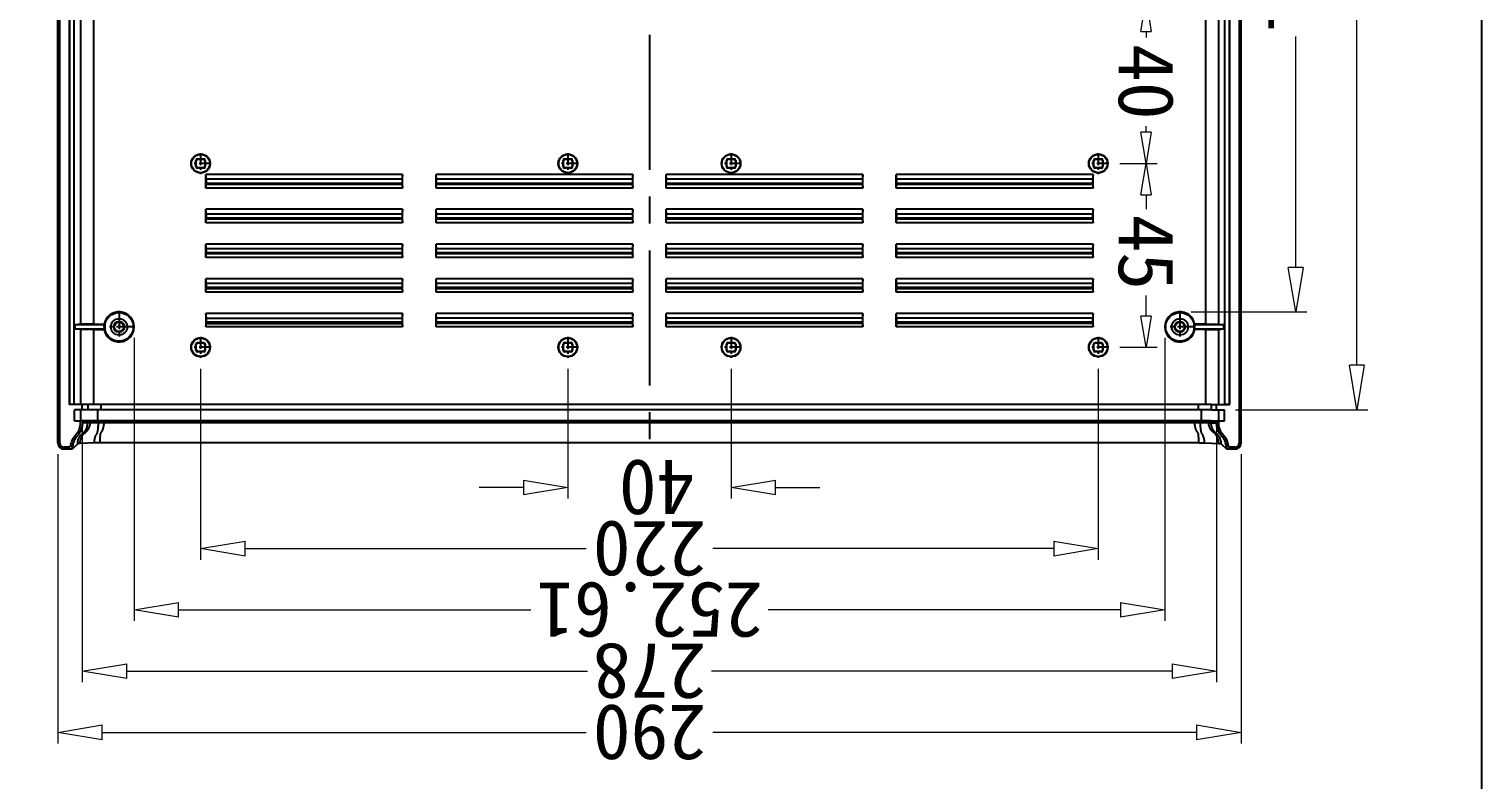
# Model space of a CAD drawing. Header units: millimetres. Extents: x 10368 to 13229, y -13270 to -11269.
# Drawn here: x 11426.6 to 11782.7, y -12657.4 to -12473.5 of the extents above; entities that cross this region are included whole.
import ezdxf

# ---------------------------------------------------------------- set-up
doc = ezdxf.new("R2010")
doc.units = ezdxf.units.MM
doc.linetypes.add('CENTER', pattern=[50.8, 31.75, -6.35, 6.35, -6.35])
doc.layers.add('dim', color=3, linetype='Continuous', lineweight=9)
doc.styles.add('FFS', font='simfang.ttf')
doc.dimstyles.new('YanXiu', dxfattribs={"dimtxt": 2.5, "dimasz": 2.2, "dimexe": 0.66, "dimexo": 0.66, "dimgap": 0.66, "dimtad": 0, "dimzin": 1, "dimdsep": 46, "dimtxsty": 'FFS', "dimcen": 0, "dimclrd": 256, "dimclre": 131, "dimclrt": 42, "dimazin": 0, "dimtfac": 1, "dimtofl": 0, "dimtmove": 0, "dimatfit": 3, "dimfxl": 0, "dimlwd": 5, "dimlwe": 5, "dimarcsym": 0})

# ---------------------------------------------------------------- blocks, each defined once
blk = doc.blocks.new('_ClosedBlank')
at = {"color": 0, "linetype": 'ByBlock', "lineweight": -2}
for p, q in [((-1, 0.167), (0, 0)), ((-1, 0.167), (-1, -0.167)), ((0, 0), (-1, -0.167))]:
    blk.add_line(p, q, dxfattribs=at)
blk = doc.blocks.new('*D41')
at = {"layer": 'Defpoints', "color": 0}
for p in [(-624.98, 222.15), (-615.86, 222.15), (-615.86, 182.15)]:
    blk.add_point(p, dxfattribs=at)
at = {"layer": 'dim', "color": 131, "lineweight": 5}
for p, q in [((-618.58, 222.15), (-627.7, 222.15)), ((-618.58, 182.15), (-627.7, 182.15))]:
    blk.add_line(p, q, dxfattribs=at)
at = {"layer": 'dim', "lineweight": 5}
for p, q in [((-624.98, 214.5), (-624.98, 213.03)), ((-624.98, 189.8), (-624.98, 191.27))]:
    blk.add_line(p, q, dxfattribs=at)
at = {"layer": 'dim', "lineweight": 5, "xscale": 7.649999999999999, "yscale": 7.649999999999999, "zscale": 7.649999999999999}
for p, rotation in [((-624.98, 222.15), 90), ((-624.98, 182.15), 270)]:
    blk.add_blockref('_ClosedBlank', p, dxfattribs=dict(at, rotation=rotation))
at = {"layer": 'dim', "color": 42, "insert": (-624.98, 202.15), "char_height": 13.6, "attachment_point": 5, "rotation": 90, "style": 'FFS'}
blk.add_mtext('40', dxfattribs=at)
blk = doc.blocks.new('*D42')
at = {"layer": 'Defpoints', "color": 0}
for p in [(-624.98, 267.15), (-615.86, 267.15), (-615.86, 222.15)]:
    blk.add_point(p, dxfattribs=at)
at = {"layer": 'dim', "color": 131, "lineweight": 5}
for p, q in [((-618.58, 267.15), (-627.7, 267.15)), ((-618.58, 222.15), (-627.7, 222.15))]:
    blk.add_line(p, q, dxfattribs=at)
at = {"layer": 'dim', "lineweight": 5}
for p, q in [((-624.98, 259.5), (-624.98, 254.46)), ((-624.98, 229.8), (-624.98, 233.36))]:
    blk.add_line(p, q, dxfattribs=at)
at = {"layer": 'dim', "lineweight": 5, "xscale": 7.649999999999999, "yscale": 7.649999999999999, "zscale": 7.649999999999999}
for p, rotation in [((-624.98, 267.15), 90), ((-624.98, 222.15), 270)]:
    blk.add_blockref('_ClosedBlank', p, dxfattribs=dict(at, rotation=rotation))
at = {"layer": 'dim', "color": 42, "insert": (-624.98, 243.91), "char_height": 13.6, "attachment_point": 5, "rotation": 90, "style": 'FFS'}
blk.add_mtext('45', dxfattribs=at)
blk = doc.blocks.new('*D43')
at = {"layer": 'Defpoints', "color": 0}
for p in [(-483.29, 301.48), (-523.29, 269.72), (-483.29, 269.72)]:
    blk.add_point(p, dxfattribs=at)
at = {"layer": 'dim', "color": 131, "lineweight": 5}
for p, q in [((-523.29, 272.44), (-523.29, 304.2)), ((-483.29, 272.44), (-483.29, 304.2))]:
    blk.add_line(p, q, dxfattribs=at)
at = {"layer": 'dim', "lineweight": 5}
for p, q in [((-534.17, 301.48), (-545.05, 301.48)), ((-472.41, 301.48), (-461.53, 301.48))]:
    blk.add_line(p, q, dxfattribs=at)
at = {"layer": 'dim', "lineweight": 5, "xscale": 10.88, "yscale": 10.88, "zscale": 10.88}
blk.add_blockref('_ClosedBlank', (-523.29, 301.48), dxfattribs=at)
at = {"layer": 'dim', "lineweight": 5, "xscale": 10.88, "yscale": 10.88, "zscale": 10.88, "rotation": 180}
blk.add_blockref('_ClosedBlank', (-483.29, 301.48), dxfattribs=at)
at = {"layer": 'dim', "color": 42, "insert": (-505.05, 301.48), "char_height": 13.6, "attachment_point": 5, "style": 'FFS'}
blk.add_mtext('40', dxfattribs=at)
blk = doc.blocks.new('*D11')
at = {"layer": 'Defpoints', "color": 0}
for p in [(-393.29, 316.47), (-613.29, 269.72), (-393.29, 269.72)]:
    blk.add_point(p, dxfattribs=at)
at = {"layer": 'dim', "color": 131, "lineweight": 5}
for p, q in [((-613.29, 272.44), (-613.29, 319.19)), ((-393.29, 272.44), (-393.29, 319.19))]:
    blk.add_line(p, q, dxfattribs=at)
at = {"layer": 'dim', "lineweight": 5}
for p, q in [((-602.41, 316.47), (-518.84, 316.47)), ((-404.17, 316.47), (-487.74, 316.47))]:
    blk.add_line(p, q, dxfattribs=at)
at = {"layer": 'dim', "lineweight": 5, "xscale": 10.88, "yscale": 10.88, "zscale": 10.88, "rotation": 180}
blk.add_blockref('_ClosedBlank', (-613.29, 316.47), dxfattribs=at)
at = {"layer": 'dim', "lineweight": 5, "xscale": 10.88, "yscale": 10.88, "zscale": 10.88}
blk.add_blockref('_ClosedBlank', (-393.29, 316.47), dxfattribs=at)
at = {"layer": 'dim', "color": 42, "insert": (-503.29, 316.47), "char_height": 13.6, "attachment_point": 5, "style": 'FFS'}
blk.add_mtext('220', dxfattribs=at)
blk = doc.blocks.new('*D12')
at = {"layer": 'Defpoints', "color": 0}
for p in [(-376.98, 331.47), (-629.59, 262.15), (-376.98, 262.15)]:
    blk.add_point(p, dxfattribs=at)
at = {"layer": 'dim', "color": 131, "lineweight": 5}
for p, q in [((-629.59, 264.87), (-629.59, 334.19)), ((-376.98, 264.87), (-376.98, 334.19))]:
    blk.add_line(p, q, dxfattribs=at)
at = {"layer": 'dim', "lineweight": 5}
for p, q in [((-618.71, 331.47), (-532.4, 331.47)), ((-387.86, 331.47), (-474.18, 331.47))]:
    blk.add_line(p, q, dxfattribs=at)
at = {"layer": 'dim', "lineweight": 5, "xscale": 10.88, "yscale": 10.88, "zscale": 10.88, "rotation": 180}
blk.add_blockref('_ClosedBlank', (-629.59, 331.47), dxfattribs=at)
at = {"layer": 'dim', "lineweight": 5, "xscale": 10.88, "yscale": 10.88, "zscale": 10.88}
blk.add_blockref('_ClosedBlank', (-376.98, 331.47), dxfattribs=at)
at = {"layer": 'dim', "color": 42, "insert": (-503.29, 331.47), "char_height": 13.6, "attachment_point": 5, "style": 'FFS'}
blk.add_mtext('252.61', dxfattribs=at)
blk = doc.blocks.new('*D44')
at = {"layer": 'Defpoints', "color": 0}
for p in [(-364.29, 346.47), (-642.29, 282.45), (-364.29, 282.45)]:
    blk.add_point(p, dxfattribs=at)
at = {"layer": 'dim', "color": 131, "lineweight": 5}
for p, q in [((-642.29, 285.17), (-642.29, 349.19)), ((-364.29, 285.17), (-364.29, 349.19))]:
    blk.add_line(p, q, dxfattribs=at)
at = {"layer": 'dim', "lineweight": 5}
for p, q in [((-631.41, 346.47), (-518.5, 346.47)), ((-375.17, 346.47), (-488.07, 346.47))]:
    blk.add_line(p, q, dxfattribs=at)
at = {"layer": 'dim', "lineweight": 5, "xscale": 10.88, "yscale": 10.88, "zscale": 10.88, "rotation": 180}
blk.add_blockref('_ClosedBlank', (-642.29, 346.47), dxfattribs=at)
at = {"layer": 'dim', "lineweight": 5, "xscale": 10.88, "yscale": 10.88, "zscale": 10.88}
blk.add_blockref('_ClosedBlank', (-364.29, 346.47), dxfattribs=at)
at = {"layer": 'dim', "color": 42, "insert": (-503.29, 346.47), "char_height": 13.6, "attachment_point": 5, "style": 'FFS'}
blk.add_mtext('278', dxfattribs=at)
blk = doc.blocks.new('*D45')
at = {"layer": 'Defpoints', "color": 0}
for p in [(-358.31, 361.47), (-648.27, 290.63), (-358.31, 290.63)]:
    blk.add_point(p, dxfattribs=at)
at = {"layer": 'dim', "color": 131, "lineweight": 5}
for p, q in [((-648.27, 293.35), (-648.27, 364.19)), ((-358.31, 293.35), (-358.31, 364.19))]:
    blk.add_line(p, q, dxfattribs=at)
at = {"layer": 'dim', "lineweight": 5}
for p, q in [((-637.39, 361.47), (-518.84, 361.47)), ((-369.19, 361.47), (-487.74, 361.47))]:
    blk.add_line(p, q, dxfattribs=at)
at = {"layer": 'dim', "lineweight": 5, "xscale": 10.88, "yscale": 10.88, "zscale": 10.88, "rotation": 180}
blk.add_blockref('_ClosedBlank', (-648.27, 361.47), dxfattribs=at)
at = {"layer": 'dim', "lineweight": 5, "xscale": 10.88, "yscale": 10.88, "zscale": 10.88}
blk.add_blockref('_ClosedBlank', (-358.31, 361.47), dxfattribs=at)
at = {"layer": 'dim', "color": 42, "insert": (-503.29, 361.47), "char_height": 13.6, "attachment_point": 5, "style": 'FFS'}
blk.add_mtext('290', dxfattribs=at)
blk = doc.blocks.new('*D13')
at = {"layer": 'Defpoints', "color": 0}
for p in [(-661.67, 258.46), (-633.29, 258.46), (-633.29, 65.84)]:
    blk.add_point(p, dxfattribs=at)
at = {"layer": 'dim', "color": 131, "lineweight": 5}
for p, q in [((-636.01, 258.46), (-664.38, 258.46)), ((-636.01, 65.84), (-664.38, 65.84))]:
    blk.add_line(p, q, dxfattribs=at)
at = {"layer": 'dim', "lineweight": 5}
for p, q in [((-661.67, 247.58), (-661.67, 191.04)), ((-661.67, 76.72), (-661.67, 133.26))]:
    blk.add_line(p, q, dxfattribs=at)
at = {"layer": 'dim', "lineweight": 5, "xscale": 10.88, "yscale": 10.88, "zscale": 10.88}
for p, rotation in [((-661.67, 258.46), 90), ((-661.67, 65.84), 270)]:
    blk.add_blockref('_ClosedBlank', p, dxfattribs=dict(at, rotation=rotation))
at = {"layer": 'dim', "color": 42, "insert": (-661.67, 162.15), "char_height": 13.6, "attachment_point": 5, "rotation": 90, "style": 'FFS'}
blk.add_mtext('192.61', dxfattribs=at)
blk = doc.blocks.new('*D46')
at = {"layer": 'Defpoints', "color": 0}
for p in [(-676.63, 282.45), (-644.19, 282.45), (-644.19, 41.85)]:
    blk.add_point(p, dxfattribs=at)
at = {"layer": 'dim', "color": 131, "lineweight": 5}
for p, q in [((-646.9, 282.45), (-679.35, 282.45)), ((-646.9, 41.85), (-679.35, 41.85))]:
    blk.add_line(p, q, dxfattribs=at)
at = {"layer": 'dim', "lineweight": 5}
for p, q in [((-676.63, 271.57), (-676.63, 186.81)), ((-676.63, 52.73), (-676.63, 137.49))]:
    blk.add_line(p, q, dxfattribs=at)
at = {"layer": 'dim', "lineweight": 5, "xscale": 10.88, "yscale": 10.88, "zscale": 10.88}
for p, rotation in [((-676.63, 282.45), 90), ((-676.63, 41.85), 270)]:
    blk.add_blockref('_ClosedBlank', p, dxfattribs=dict(at, rotation=rotation))
at = {"layer": 'dim', "color": 42, "insert": (-676.63, 162.15), "char_height": 13.6, "attachment_point": 5, "rotation": 90, "style": 'FFS'}
blk.add_mtext('240.6', dxfattribs=at)
blk = doc.blocks.new('u58')
at = {"color": 7, "linetype": 'Continuous'}
for p, q in [((-646.79, 306.349), (-645.244, 306.349)), ((-646.79, 306.323), (-645.268, 306.323)), ((-646.769, 306.801), (-644.77, 306.801)), ((-643.427, 305.458), (-644.77, 306.801)), ((-363.152, 305.458), (-361.808, 306.801)), ((-361.808, 306.801), (-359.809, 306.801)), ((-361.31, 306.323), (-359.788, 306.323)), ((-648.267, 305.303), (-648.267, 48.343)), ((-647.815, 48.322), (-647.815, 305.324)), ((-647.789, 48.322), (-647.789, 305.324)), ((-639.339, 305.254), (-642.81, 305.399)), ((-637.954, 305.229), (-368.624, 305.229)), ((-367.239, 305.254), (-363.768, 305.399)), ((-358.789, 305.324), (-358.789, 48.322)), ((-358.311, 305.303), (-358.311, 48.343)), ((-642.789, 299.823), (-644.186, 299.823)), ((-644.186, 299.823), (-644.186, 297.123)), ((-642.789, 300.323), (-642.789, 299.823)), ((-642.769, 297.123), (-642.769, 299.823)), ((-642.763, 300.323), (-642.763, 299.823)), ((-640.973, 299.823), (-642.763, 299.823)), ((-640.973, 300.323), (-642.267, 300.323)), ((-642.267, 299.823), (-642.267, 300.323)), ((-640.973, 300.323), (-365.605, 300.323)), ((-640.973, 300.323), (-640.973, 299.823)), ((-640.973, 299.823), (-365.605, 299.823)), ((-640.358, 300.323), (-640.358, 299.823)), ((-638.536, 297.123), (-638.536, 299.823)), ((-638.335, 300.323), (-638.335, 299.823)), ((-636.952, 300.323), (-636.952, 299.823)), ((-369.626, 300.323), (-369.626, 299.823)), ((-368.243, 300.323), (-368.243, 299.823)), ((-368.042, 297.123), (-368.042, 299.823)), ((-366.221, 300.323), (-366.221, 299.823)), ((-365.605, 300.323), (-365.605, 299.823)), ((-365.605, 300.323), (-364.311, 300.323)), ((-365.605, 299.823), (-363.815, 299.823)), ((-364.311, 299.823), (-364.311, 300.323)), ((-363.809, 297.123), (-363.809, 299.823)), ((-363.789, 299.823), (-363.789, 300.323)), ((-362.392, 299.823), (-363.789, 299.823)), ((-362.392, 299.823), (-362.392, 297.123)), ((-640.938, 295.823), (-645.486, 295.823)), ((-645.486, 295.823), (-645.446, 295.784)), ((-645.486, 295.823), (-645.486, 57.823)), ((-644.251, 295.784), (-645.446, 295.784)), ((-645.446, 295.784), (-645.446, 57.862)), ((-644.186, 295.823), (-644.251, 295.784)), ((-644.251, 57.862), (-644.251, 295.784)), ((-640.938, 297.123), (-644.186, 297.123)), ((-642.769, 277.476), (-642.769, 295.823)), ((-642.289, 297.123), (-642.289, 295.823)), ((-640.938, 297.123), (-365.64, 297.123)), ((-640.938, 295.823), (-640.938, 297.123)), ((-640.938, 295.823), (-365.64, 295.823)), ((-639.581, 277.492), (-639.581, 295.823)), ((-637.755, 295.823), (-637.755, 297.123)), ((-368.824, 295.823), (-368.824, 297.123)), ((-366.997, 277.492), (-366.997, 295.823)), ((-365.64, 295.823), (-365.64, 297.123)), ((-365.64, 297.123), (-362.392, 297.123)), ((-365.64, 295.823), (-361.092, 295.823)), ((-364.289, 297.123), (-364.289, 295.823)), ((-363.809, 277.476), (-363.809, 295.823)), ((-362.392, 295.823), (-362.327, 295.784)), ((-362.327, 295.784), (-362.327, 57.862)), ((-361.132, 295.784), (-362.327, 295.784)), ((-361.092, 295.823), (-361.132, 295.784)), ((-361.132, 57.862), (-361.132, 295.784)), ((-361.092, 57.823), (-361.092, 295.823)), ((-614.352, 282.486), (-614.439, 282.573)), ((-614.439, 281.073), (-614.439, 282.573)), ((-614.352, 281.16), (-614.352, 282.486)), ((-614.039, 282.973), (-612.539, 282.973)), ((-613.952, 282.886), (-614.039, 282.973)), ((-613.952, 282.886), (-612.626, 282.886)), ((-612.626, 282.886), (-612.539, 282.973)), ((-612.226, 282.486), (-612.139, 282.573)), ((-612.226, 282.486), (-612.226, 281.16)), ((-612.139, 282.573), (-612.139, 281.073)), ((-524.352, 282.486), (-524.439, 282.573)), ((-524.439, 281.073), (-524.439, 282.573)), ((-524.352, 281.16), (-524.352, 282.486)), ((-524.039, 282.973), (-522.539, 282.973)), ((-523.952, 282.886), (-524.039, 282.973)), ((-523.952, 282.886), (-522.626, 282.886)), ((-522.626, 282.886), (-522.539, 282.973)), ((-522.226, 282.486), (-522.139, 282.573)), ((-522.226, 282.486), (-522.226, 281.16)), ((-522.139, 282.573), (-522.139, 281.073)), ((-484.352, 282.486), (-484.439, 282.573)), ((-484.439, 281.073), (-484.439, 282.573)), ((-484.352, 281.16), (-484.352, 282.486)), ((-484.039, 282.973), (-482.539, 282.973)), ((-483.952, 282.886), (-484.039, 282.973)), ((-483.952, 282.886), (-482.626, 282.886)), ((-482.626, 282.886), (-482.539, 282.973)), ((-482.226, 282.486), (-482.139, 282.573)), ((-482.226, 282.486), (-482.226, 281.16)), ((-482.139, 282.573), (-482.139, 281.073)), ((-394.352, 282.486), (-394.439, 282.573)), ((-394.439, 281.073), (-394.439, 282.573)), ((-394.352, 281.16), (-394.352, 282.486)), ((-393.952, 282.886), (-394.039, 282.973)), ((-394.039, 282.973), (-392.539, 282.973)), ((-393.952, 282.886), (-392.626, 282.886)), ((-392.626, 282.886), (-392.539, 282.973)), ((-392.226, 282.486), (-392.139, 282.573)), ((-392.226, 282.486), (-392.226, 281.16)), ((-392.139, 282.573), (-392.139, 281.073)), ((-614.352, 281.16), (-614.439, 281.073)), ((-613.952, 280.76), (-614.039, 280.673)), ((-612.539, 280.673), (-614.039, 280.673)), ((-612.626, 280.76), (-613.952, 280.76)), ((-612.626, 280.76), (-612.539, 280.673)), ((-612.226, 281.16), (-612.139, 281.073)), ((-524.352, 281.16), (-524.439, 281.073)), ((-523.952, 280.76), (-524.039, 280.673)), ((-522.539, 280.673), (-524.039, 280.673)), ((-522.626, 280.76), (-523.952, 280.76)), ((-522.626, 280.76), (-522.539, 280.673)), ((-522.226, 281.16), (-522.139, 281.073)), ((-484.352, 281.16), (-484.439, 281.073)), ((-483.952, 280.76), (-484.039, 280.673)), ((-482.539, 280.673), (-484.039, 280.673)), ((-482.626, 280.76), (-483.952, 280.76)), ((-482.626, 280.76), (-482.539, 280.673)), ((-482.226, 281.16), (-482.139, 281.073)), ((-394.352, 281.16), (-394.439, 281.073)), ((-393.952, 280.76), (-394.039, 280.673)), ((-392.539, 280.673), (-394.039, 280.673)), ((-392.626, 280.76), (-393.952, 280.76)), ((-392.626, 280.76), (-392.539, 280.673)), ((-392.226, 281.16), (-392.139, 281.073)), ((-642.769, 277.476), (-644.042, 277.323)), ((-636.78, 277.323), (-644.042, 277.323)), ((-644.042, 277.323), (-644.042, 276.323)), ((-644.042, 276.323), (-636.78, 276.323)), ((-642.769, 276.17), (-644.042, 276.323)), ((-639.581, 277.492), (-642.769, 277.476)), ((-639.581, 276.154), (-642.769, 276.17)), ((-642.769, 77.476), (-642.769, 276.17)), ((-639.581, 277.492), (-636.923, 277.492)), ((-639.581, 276.154), (-636.923, 276.154)), ((-639.581, 77.492), (-639.581, 276.154)), ((-611.994, 276.844), (-563.784, 276.844)), ((-611.889, 275.689), (-611.994, 276.844)), ((-611.994, 276.844), (-611.994, 273.534)), ((-611.994, 273.534), (-611.889, 274.689)), ((-611.915, 275.978), (-563.863, 275.978)), ((-611.889, 275.689), (-563.889, 275.689)), ((-611.889, 274.689), (-611.889, 275.689)), ((-611.889, 274.689), (-563.889, 274.689)), ((-563.784, 276.844), (-563.889, 275.689)), ((-563.889, 275.689), (-563.889, 274.689)), ((-563.889, 274.689), (-563.784, 273.534)), ((-563.784, 276.844), (-563.784, 273.534)), ((-555.594, 276.844), (-507.384, 276.844)), ((-555.489, 275.689), (-555.594, 276.844)), ((-555.594, 276.844), (-555.594, 273.534)), ((-555.594, 273.534), (-555.489, 274.689)), ((-555.515, 275.978), (-507.463, 275.978)), ((-555.489, 275.689), (-507.489, 275.689)), ((-555.489, 274.689), (-555.489, 275.689)), ((-555.489, 274.689), (-507.489, 274.689)), ((-507.384, 276.844), (-507.489, 275.689)), ((-507.489, 275.689), (-507.489, 274.689)), ((-507.489, 274.689), (-507.384, 273.534)), ((-507.384, 276.844), (-507.384, 273.534)), ((-499.194, 276.844), (-450.984, 276.844)), ((-499.194, 276.844), (-499.194, 273.534)), ((-499.089, 275.689), (-499.194, 276.844)), ((-499.194, 273.534), (-499.089, 274.689)), ((-499.115, 275.978), (-451.063, 275.978)), ((-499.089, 275.689), (-451.089, 275.689)), ((-499.089, 274.689), (-499.089, 275.689)), ((-499.089, 274.689), (-451.089, 274.689)), ((-450.984, 276.844), (-451.089, 275.689)), ((-451.089, 275.689), (-451.089, 274.689)), ((-451.089, 274.689), (-450.984, 273.534)), ((-450.984, 276.844), (-450.984, 273.534)), ((-442.794, 276.844), (-394.584, 276.844)), ((-442.689, 275.689), (-442.794, 276.844)), ((-442.794, 276.844), (-442.794, 273.534)), ((-442.794, 273.534), (-442.689, 274.689)), ((-394.663, 275.978), (-442.715, 275.978)), ((-442.689, 275.689), (-394.689, 275.689)), ((-442.689, 274.689), (-442.689, 275.689)), ((-394.689, 274.689), (-442.689, 274.689)), ((-394.584, 276.844), (-394.689, 275.689)), ((-394.689, 275.689), (-394.689, 274.689)), ((-394.689, 274.689), (-394.584, 273.534)), ((-394.584, 273.534), (-394.584, 276.844)), ((-362.536, 277.323), (-369.798, 277.323)), ((-369.798, 276.323), (-362.536, 276.323)), ((-366.997, 277.492), (-369.655, 277.492)), ((-366.997, 276.154), (-369.655, 276.154)), ((-366.997, 277.492), (-363.809, 277.476)), ((-366.997, 276.154), (-363.809, 276.17)), ((-366.997, 77.492), (-366.997, 276.154)), ((-363.809, 277.476), (-362.536, 277.323)), ((-363.809, 276.17), (-362.536, 276.323)), ((-363.809, 77.476), (-363.809, 276.17)), ((-362.536, 277.323), (-362.536, 276.323)), ((-611.994, 273.534), (-563.784, 273.534)), ((-555.594, 273.534), (-507.384, 273.534)), ((-499.194, 273.534), (-450.984, 273.534)), ((-442.794, 273.534), (-394.584, 273.534)), ((-611.994, 268.344), (-563.784, 268.344)), ((-611.889, 267.189), (-611.994, 268.344)), ((-611.994, 268.344), (-611.994, 265.034)), ((-611.915, 267.478), (-563.863, 267.478)), ((-611.889, 267.189), (-563.889, 267.189)), ((-611.889, 266.189), (-611.889, 267.189)), ((-563.784, 268.344), (-563.889, 267.189)), ((-563.889, 267.189), (-563.889, 266.189)), ((-563.784, 268.344), (-563.784, 265.034)), ((-555.594, 268.344), (-507.384, 268.344)), ((-555.489, 267.189), (-555.594, 268.344)), ((-555.594, 268.344), (-555.594, 265.034)), ((-555.515, 267.478), (-507.463, 267.478)), ((-555.489, 267.189), (-507.489, 267.189)), ((-555.489, 266.189), (-555.489, 267.189)), ((-507.384, 268.344), (-507.489, 267.189)), ((-507.489, 267.189), (-507.489, 266.189)), ((-507.384, 268.344), (-507.384, 265.034)), ((-499.194, 268.344), (-450.984, 268.344)), ((-499.194, 268.344), (-499.194, 265.034)), ((-499.089, 267.189), (-499.194, 268.344)), ((-499.115, 267.478), (-451.063, 267.478)), ((-499.089, 267.189), (-451.089, 267.189)), ((-499.089, 266.189), (-499.089, 267.189)), ((-450.984, 268.344), (-451.089, 267.189)), ((-451.089, 267.189), (-451.089, 266.189)), ((-450.984, 268.344), (-450.984, 265.034)), ((-442.794, 268.344), (-394.584, 268.344)), ((-442.689, 267.189), (-442.794, 268.344)), ((-442.794, 268.344), (-442.794, 265.034)), ((-442.715, 267.478), (-394.663, 267.478)), ((-442.689, 267.189), (-394.689, 267.189)), ((-442.689, 266.189), (-442.689, 267.189)), ((-394.584, 268.344), (-394.689, 267.189)), ((-394.689, 267.189), (-394.689, 266.189)), ((-394.584, 268.344), (-394.584, 265.034)), ((-611.994, 265.034), (-611.889, 266.189)), ((-611.994, 265.034), (-563.784, 265.034)), ((-611.889, 266.189), (-563.889, 266.189)), ((-563.889, 266.189), (-563.784, 265.034)), ((-555.594, 265.034), (-555.489, 266.189)), ((-555.594, 265.034), (-507.384, 265.034)), ((-555.489, 266.189), (-507.489, 266.189)), ((-507.489, 266.189), (-507.384, 265.034)), ((-499.194, 265.034), (-499.089, 266.189)), ((-499.194, 265.034), (-450.984, 265.034)), ((-499.089, 266.189), (-451.089, 266.189)), ((-451.089, 266.189), (-450.984, 265.034)), ((-442.794, 265.034), (-442.689, 266.189)), ((-442.794, 265.034), (-394.584, 265.034)), ((-442.689, 266.189), (-394.689, 266.189)), ((-394.689, 266.189), (-394.584, 265.034)), ((-611.994, 259.844), (-563.784, 259.844)), ((-611.889, 258.689), (-611.994, 259.844)), ((-611.994, 259.844), (-611.994, 256.534)), ((-611.994, 256.534), (-611.889, 257.689)), ((-611.994, 256.534), (-563.784, 256.534)), ((-611.915, 258.978), (-563.863, 258.978)), ((-611.889, 258.689), (-563.889, 258.689)), ((-611.889, 257.689), (-611.889, 258.689)), ((-611.889, 257.689), (-563.889, 257.689)), ((-563.784, 259.844), (-563.889, 258.689)), ((-563.889, 258.689), (-563.889, 257.689)), ((-563.889, 257.689), (-563.784, 256.534)), ((-563.784, 259.844), (-563.784, 256.534)), ((-555.594, 259.844), (-507.384, 259.844)), ((-555.489, 258.689), (-555.594, 259.844)), ((-555.594, 259.844), (-555.594, 256.534)), ((-555.594, 256.534), (-555.489, 257.689)), ((-555.594, 256.534), (-507.384, 256.534)), ((-555.515, 258.978), (-507.463, 258.978)), ((-555.489, 258.689), (-507.489, 258.689)), ((-555.489, 257.689), (-555.489, 258.689)), ((-555.489, 257.689), (-507.489, 257.689)), ((-507.384, 259.844), (-507.489, 258.689)), ((-507.489, 258.689), (-507.489, 257.689)), ((-507.489, 257.689), (-507.384, 256.534)), ((-507.384, 259.844), (-507.384, 256.534)), ((-499.194, 259.844), (-450.984, 259.844)), ((-499.194, 259.844), (-499.194, 256.534)), ((-499.089, 258.689), (-499.194, 259.844)), ((-499.194, 256.534), (-499.089, 257.689)), ((-499.194, 256.534), (-450.984, 256.534)), ((-499.115, 258.978), (-451.063, 258.978)), ((-499.089, 258.689), (-451.089, 258.689)), ((-499.089, 257.689), (-499.089, 258.689)), ((-499.089, 257.689), (-451.089, 257.689)), ((-450.984, 259.844), (-451.089, 258.689)), ((-451.089, 258.689), (-451.089, 257.689)), ((-451.089, 257.689), (-450.984, 256.534)), ((-450.984, 259.844), (-450.984, 256.534)), ((-442.794, 259.844), (-394.584, 259.844)), ((-442.689, 258.689), (-442.794, 259.844)), ((-442.794, 259.844), (-442.794, 256.534)), ((-442.794, 256.534), (-442.689, 257.689)), ((-442.794, 256.534), (-394.584, 256.534)), ((-442.715, 258.978), (-394.663, 258.978)), ((-442.689, 258.689), (-394.689, 258.689)), ((-442.689, 257.689), (-442.689, 258.689)), ((-442.689, 257.689), (-394.689, 257.689)), ((-394.584, 259.844), (-394.689, 258.689)), ((-394.689, 258.689), (-394.689, 257.689)), ((-394.689, 257.689), (-394.584, 256.534)), ((-394.584, 259.844), (-394.584, 256.534)), ((-611.994, 251.344), (-563.784, 251.344)), ((-611.889, 250.189), (-611.994, 251.344)), ((-611.994, 251.344), (-611.994, 248.034)), ((-611.915, 250.478), (-563.863, 250.478)), ((-611.889, 250.189), (-563.889, 250.189)), ((-611.889, 249.189), (-611.889, 250.189)), ((-563.784, 251.344), (-563.889, 250.189)), ((-563.889, 250.189), (-563.889, 249.189)), ((-563.784, 251.344), (-563.784, 248.034)), ((-555.594, 251.344), (-507.384, 251.344)), ((-555.489, 250.189), (-555.594, 251.344)), ((-555.594, 251.344), (-555.594, 248.034)), ((-555.515, 250.478), (-507.463, 250.478)), ((-555.489, 250.189), (-507.489, 250.189)), ((-555.489, 249.189), (-555.489, 250.189)), ((-507.384, 251.344), (-507.489, 250.189)), ((-507.489, 250.189), (-507.489, 249.189)), ((-507.384, 251.344), (-507.384, 248.034)), ((-499.194, 251.344), (-450.984, 251.344)), ((-499.194, 251.344), (-499.194, 248.034)), ((-499.089, 250.189), (-499.194, 251.344)), ((-499.115, 250.478), (-451.063, 250.478)), ((-499.089, 250.189), (-451.089, 250.189)), ((-499.089, 249.189), (-499.089, 250.189)), ((-450.984, 251.344), (-451.089, 250.189)), ((-451.089, 250.189), (-451.089, 249.189)), ((-450.984, 251.344), (-450.984, 248.034)), ((-442.794, 251.344), (-394.584, 251.344)), ((-442.689, 250.189), (-442.794, 251.344)), ((-442.794, 251.344), (-442.794, 248.034)), ((-442.715, 250.478), (-394.663, 250.478)), ((-442.689, 250.189), (-394.689, 250.189)), ((-442.689, 249.189), (-442.689, 250.189)), ((-394.584, 251.344), (-394.689, 250.189)), ((-394.689, 250.189), (-394.689, 249.189)), ((-394.584, 251.344), (-394.584, 248.034)), ((-611.994, 248.034), (-611.889, 249.189)), ((-611.994, 248.034), (-563.784, 248.034)), ((-611.889, 249.189), (-563.889, 249.189)), ((-563.889, 249.189), (-563.784, 248.034)), ((-555.594, 248.034), (-555.489, 249.189)), ((-555.594, 248.034), (-507.384, 248.034)), ((-555.489, 249.189), (-507.489, 249.189)), ((-507.489, 249.189), (-507.384, 248.034)), ((-499.194, 248.034), (-499.089, 249.189)), ((-499.194, 248.034), (-450.984, 248.034)), ((-499.089, 249.189), (-451.089, 249.189)), ((-451.089, 249.189), (-450.984, 248.034)), ((-442.794, 248.034), (-442.689, 249.189)), ((-442.794, 248.034), (-394.584, 248.034)), ((-442.689, 249.189), (-394.689, 249.189)), ((-394.689, 249.189), (-394.584, 248.034)), ((-611.994, 242.844), (-563.784, 242.844)), ((-611.994, 242.844), (-611.994, 239.534)), ((-611.889, 241.689), (-611.994, 242.844)), ((-563.784, 242.844), (-563.889, 241.689)), ((-563.784, 242.844), (-563.784, 239.534)), ((-555.594, 242.844), (-507.384, 242.844)), ((-555.489, 241.689), (-555.594, 242.844)), ((-555.594, 242.844), (-555.594, 239.534)), ((-507.384, 242.844), (-507.489, 241.689)), ((-507.384, 242.844), (-507.384, 239.534)), ((-499.194, 242.844), (-450.984, 242.844)), ((-499.194, 242.844), (-499.194, 239.534)), ((-499.089, 241.689), (-499.194, 242.844)), ((-450.984, 242.844), (-451.089, 241.689)), ((-450.984, 242.844), (-450.984, 239.534)), ((-442.794, 242.844), (-394.584, 242.844)), ((-442.794, 242.844), (-442.794, 239.534)), ((-442.689, 241.689), (-442.794, 242.844)), ((-394.584, 242.844), (-394.689, 241.689)), ((-394.584, 242.844), (-394.584, 239.534)), ((-611.994, 239.534), (-611.889, 240.689)), ((-611.994, 239.534), (-563.784, 239.534)), ((-611.915, 241.978), (-563.863, 241.978)), ((-611.889, 241.689), (-563.889, 241.689)), ((-611.889, 240.689), (-611.889, 241.689)), ((-611.889, 240.689), (-563.889, 240.689)), ((-563.889, 241.689), (-563.889, 240.689)), ((-563.889, 240.689), (-563.784, 239.534)), ((-555.594, 239.534), (-555.489, 240.689)), ((-555.594, 239.534), (-507.384, 239.534)), ((-555.515, 241.978), (-507.463, 241.978)), ((-555.489, 241.689), (-507.489, 241.689)), ((-555.489, 240.689), (-555.489, 241.689)), ((-555.489, 240.689), (-507.489, 240.689)), ((-507.489, 241.689), (-507.489, 240.689)), ((-507.489, 240.689), (-507.384, 239.534)), ((-499.194, 239.534), (-499.089, 240.689)), ((-499.194, 239.534), (-450.984, 239.534)), ((-499.115, 241.978), (-451.063, 241.978)), ((-499.089, 241.689), (-451.089, 241.689)), ((-499.089, 240.689), (-499.089, 241.689)), ((-499.089, 240.689), (-451.089, 240.689)), ((-451.089, 241.689), (-451.089, 240.689)), ((-451.089, 240.689), (-450.984, 239.534)), ((-442.794, 239.534), (-442.689, 240.689)), ((-442.794, 239.534), (-394.584, 239.534)), ((-442.715, 241.978), (-394.663, 241.978)), ((-442.689, 241.689), (-394.689, 241.689)), ((-442.689, 240.689), (-442.689, 241.689)), ((-442.689, 240.689), (-394.689, 240.689)), ((-394.689, 241.689), (-394.689, 240.689)), ((-394.689, 240.689), (-394.584, 239.534)), ((-614.352, 237.486), (-614.439, 237.573)), ((-614.439, 236.073), (-614.439, 237.573)), ((-614.352, 236.16), (-614.439, 236.073)), ((-614.352, 236.16), (-614.352, 237.486)), ((-614.039, 237.973), (-612.539, 237.973)), ((-613.952, 237.886), (-614.039, 237.973)), ((-613.952, 235.76), (-614.039, 235.673)), ((-612.539, 235.673), (-614.039, 235.673)), ((-613.952, 237.886), (-612.626, 237.886)), ((-612.626, 235.76), (-613.952, 235.76)), ((-612.626, 237.886), (-612.539, 237.973)), ((-612.626, 235.76), (-612.539, 235.673)), ((-612.226, 237.486), (-612.139, 237.573)), ((-612.226, 237.486), (-612.226, 236.16)), ((-612.226, 236.16), (-612.139, 236.073)), ((-612.139, 237.573), (-612.139, 236.073)), ((-524.352, 237.486), (-524.439, 237.573)), ((-524.439, 236.073), (-524.439, 237.573)), ((-524.352, 236.16), (-524.439, 236.073)), ((-524.352, 236.16), (-524.352, 237.486)), ((-524.039, 237.973), (-522.539, 237.973)), ((-523.952, 237.886), (-524.039, 237.973)), ((-523.952, 235.76), (-524.039, 235.673)), ((-522.539, 235.673), (-524.039, 235.673)), ((-523.952, 237.886), (-522.626, 237.886)), ((-522.626, 235.76), (-523.952, 235.76)), ((-522.626, 237.886), (-522.539, 237.973)), ((-522.626, 235.76), (-522.539, 235.673)), ((-522.226, 237.486), (-522.139, 237.573)), ((-522.226, 237.486), (-522.226, 236.16)), ((-522.226, 236.16), (-522.139, 236.073)), ((-522.139, 237.573), (-522.139, 236.073)), ((-484.352, 237.486), (-484.439, 237.573)), ((-484.439, 236.073), (-484.439, 237.573)), ((-484.352, 236.16), (-484.439, 236.073)), ((-484.352, 236.16), (-484.352, 237.486)), ((-483.952, 237.886), (-484.039, 237.973)), ((-484.039, 237.973), (-482.539, 237.973)), ((-483.952, 235.76), (-484.039, 235.673)), ((-482.539, 235.673), (-484.039, 235.673)), ((-483.952, 237.886), (-482.626, 237.886)), ((-482.626, 235.76), (-483.952, 235.76)), ((-482.626, 237.886), (-482.539, 237.973)), ((-482.626, 235.76), (-482.539, 235.673)), ((-482.226, 237.486), (-482.139, 237.573)), ((-482.226, 237.486), (-482.226, 236.16)), ((-482.226, 236.16), (-482.139, 236.073)), ((-482.139, 237.573), (-482.139, 236.073)), ((-394.352, 237.486), (-394.439, 237.573)), ((-394.439, 236.073), (-394.439, 237.573)), ((-394.352, 236.16), (-394.439, 236.073)), ((-394.352, 236.16), (-394.352, 237.486)), ((-393.952, 237.886), (-394.039, 237.973)), ((-394.039, 237.973), (-392.539, 237.973)), ((-393.952, 235.76), (-394.039, 235.673)), ((-392.539, 235.673), (-394.039, 235.673)), ((-393.952, 237.886), (-392.626, 237.886)), ((-392.626, 235.76), (-393.952, 235.76)), ((-392.626, 237.886), (-392.539, 237.973)), ((-392.626, 235.76), (-392.539, 235.673)), ((-392.226, 237.486), (-392.139, 237.573)), ((-392.226, 237.486), (-392.226, 236.16)), ((-392.226, 236.16), (-392.139, 236.073)), ((-392.139, 237.573), (-392.139, 236.073))]:
    blk.add_line(p, q, dxfattribs=at)
at = {"color": 1, "linetype": 'CENTER', "ltscale": 1.039825}
blk.add_line((-503.289, 46.845), (-503.289, 306.801), dxfattribs=at)
at = {"color": 1, "linetype": 'CENTER', "ltscale": 0.093491}
for p, q in [((-615.86, 281.823), (-610.718, 281.823)), ((-615.86, 281.823), (-610.718, 281.823)), ((-613.289, 279.252), (-613.289, 284.394)), ((-613.289, 279.252), (-613.289, 284.394)), ((-525.86, 281.823), (-520.718, 281.823)), ((-525.86, 281.823), (-520.718, 281.823)), ((-523.289, 279.252), (-523.289, 284.394)), ((-523.289, 279.252), (-523.289, 284.394)), ((-485.86, 281.823), (-480.718, 281.823)), ((-485.86, 281.823), (-480.718, 281.823)), ((-483.289, 279.252), (-483.289, 284.394)), ((-483.289, 279.252), (-483.289, 284.394)), ((-395.86, 281.823), (-390.718, 281.823)), ((-395.86, 281.823), (-390.718, 281.823)), ((-393.289, 279.252), (-393.289, 284.394)), ((-393.289, 279.252), (-393.289, 284.394)), ((-613.289, 234.252), (-613.289, 239.394)), ((-613.289, 234.252), (-613.289, 239.394)), ((-523.289, 234.252), (-523.289, 239.394)), ((-523.289, 234.252), (-523.289, 239.394)), ((-483.289, 234.252), (-483.289, 239.394)), ((-483.289, 234.252), (-483.289, 239.394)), ((-393.289, 234.252), (-393.289, 239.394)), ((-393.289, 234.252), (-393.289, 239.394)), ((-615.86, 236.823), (-610.718, 236.823)), ((-615.86, 236.823), (-610.718, 236.823)), ((-525.86, 236.823), (-520.718, 236.823)), ((-525.86, 236.823), (-520.718, 236.823)), ((-485.86, 236.823), (-480.718, 236.823)), ((-485.86, 236.823), (-480.718, 236.823)), ((-395.86, 236.823), (-390.718, 236.823)), ((-395.86, 236.823), (-390.718, 236.823))]:
    blk.add_line(p, q, dxfattribs=at)
at = {"color": 1, "linetype": 'CENTER', "ltscale": 0.14}
for p, q in [((-633.289, 272.973), (-633.289, 280.673)), ((-633.289, 272.973), (-633.289, 280.673)), ((-373.289, 272.973), (-373.289, 280.673)), ((-373.289, 272.973), (-373.289, 280.673)), ((-637.139, 276.823), (-629.439, 276.823)), ((-637.139, 276.823), (-629.439, 276.823)), ((-377.139, 276.823), (-369.439, 276.823)), ((-377.139, 276.823), (-369.439, 276.823))]:
    blk.add_line(p, q, dxfattribs=at)
at = {"color": 7, "linetype": 'Continuous'}
for centre, radius in [((-613.289, 281.823), 2.337), ((-613.289, 281.823), 2.25), ((-523.289, 281.823), 2.337), ((-523.289, 281.823), 2.25), ((-483.289, 281.823), 2.337), ((-483.289, 281.823), 2.25), ((-393.289, 281.823), 2.337), ((-393.289, 281.823), 2.25), ((-633.289, 276.823), 3.5), ((-633.289, 276.823), 2), ((-633.289, 276.823), 1.3), ((-633.289, 276.823), 1.158), ((-373.289, 276.823), 3.5), ((-373.289, 276.823), 2), ((-373.289, 276.823), 1.3), ((-373.289, 276.823), 1.158), ((-613.289, 236.823), 2.337), ((-613.289, 236.823), 2.25), ((-523.289, 236.823), 2.337), ((-523.289, 236.823), 2.25), ((-483.289, 236.823), 2.337), ((-483.289, 236.823), 2.25), ((-393.289, 236.823), 2.337), ((-393.289, 236.823), 2.25)]:
    blk.add_circle(centre, radius, dxfattribs=at)
for centre, radius, start, end in [((-646.791, 305.325), 1.024, 89.97103, 180.02897), ((-646.791, 305.325), 0.998, 89.96982, 180.03018), ((-359.787, 305.325), 0.998, 359.96982, 90.03018), ((-633.289, 276.823), 3.695, 190.42557, 169.57443), ((-373.289, 276.823), 3.695, 10.42557, 349.57443), ((-628.386, 284.599), 11.108, 219.77816, 220.91929), ((-628.32, 268.991), 11.195, 139.08514, 140.21742), ((-633.289, 276.823), 3.526, 171.84818, 188.15182), ((-378.258, 284.655), 11.195, 319.08514, 320.21742), ((-373.289, 276.823), 3.526, 351.84818, 8.15182), ((-378.192, 269.047), 11.108, 39.77816, 40.91929)]:
    blk.add_arc(centre, radius, start, end, dxfattribs=at)
for centre, major_axis, ratio, start_param, end_param in [((-646.766, 305.3), (-1.063, 1.063), 0.9980992, 5.4987385, 7.0676321), ((-359.812, 305.3), (1.063, 1.063), 0.9980992, 5.4987385, 7.0676321), ((-614.039, 282.573), (-0.283, 0.283), 0.9996955, -0.7852459, 0.7852459), ((-613.952, 282.486), (0.283, -0.283), 0.9996955, 2.3563468, 3.9268385), ((-612.626, 282.486), (-0.283, -0.283), 0.9996955, 2.3563468, 3.9268385), ((-612.539, 282.573), (0.283, 0.283), 0.9996955, -0.7852459, 0.7852459), ((-524.039, 282.573), (-0.283, 0.283), 0.9996955, -0.7852459, 0.7852459), ((-523.952, 282.486), (0.283, -0.283), 0.9996955, 2.3563468, 3.9268385), ((-522.626, 282.486), (-0.283, -0.283), 0.9996955, 2.3563468, 3.9268385), ((-522.539, 282.573), (0.283, 0.283), 0.9996955, -0.7852459, 0.7852459), ((-484.039, 282.573), (-0.283, 0.283), 0.9996955, -0.7852459, 0.7852459), ((-483.952, 282.486), (0.283, -0.283), 0.9996955, 2.3563468, 3.9268385), ((-482.626, 282.486), (-0.283, -0.283), 0.9996955, 2.3563468, 3.9268385), ((-482.539, 282.573), (0.283, 0.283), 0.9996955, -0.7852459, 0.7852459), ((-394.039, 282.573), (-0.283, 0.283), 0.9996955, -0.7852459, 0.7852459), ((-393.952, 282.486), (0.283, -0.283), 0.9996955, 2.3563468, 3.9268385), ((-392.626, 282.486), (-0.283, -0.283), 0.9996955, 2.3563468, 3.9268385), ((-392.539, 282.573), (0.283, 0.283), 0.9996955, -0.7852459, 0.7852459), ((-614.039, 281.073), (0.283, 0.283), 0.9996955, -3.9268385, -2.3563468), ((-613.952, 281.16), (0.283, 0.283), 0.9996955, 2.3563468, 3.9268385), ((-612.626, 281.16), (-0.283, 0.283), 0.9996955, 2.3563468, 3.9268385), ((-612.539, 281.073), (-0.283, 0.283), 0.9996955, -3.9268385, -2.3563468), ((-524.039, 281.073), (0.283, 0.283), 0.9996955, -3.9268385, -2.3563468), ((-523.952, 281.16), (0.283, 0.283), 0.9996955, 2.3563468, 3.9268385), ((-522.626, 281.16), (-0.283, 0.283), 0.9996955, 2.3563468, 3.9268385), ((-522.539, 281.073), (-0.283, 0.283), 0.9996955, -3.9268385, -2.3563468), ((-484.039, 281.073), (0.283, 0.283), 0.9996955, -3.9268385, -2.3563468), ((-483.952, 281.16), (0.283, 0.283), 0.9996955, 2.3563468, 3.9268385), ((-482.626, 281.16), (-0.283, 0.283), 0.9996955, 2.3563468, 3.9268385), ((-482.539, 281.073), (-0.283, 0.283), 0.9996955, -3.9268385, -2.3563468), ((-394.039, 281.073), (0.283, 0.283), 0.9996955, -3.9268385, -2.3563468), ((-393.952, 281.16), (0.283, 0.283), 0.9996955, 2.3563468, 3.9268385), ((-392.626, 281.16), (-0.283, 0.283), 0.9996955, 2.3563468, 3.9268385), ((-392.539, 281.073), (-0.283, 0.283), 0.9996955, -3.9268385, -2.3563468), ((-614.039, 237.573), (0.283, -0.283), 0.9996955, 2.3563468, 3.9268385), ((-614.039, 236.073), (0.283, 0.283), 0.9996955, 2.3563468, 3.9268385), ((-613.952, 237.486), (0.283, -0.283), 0.9996955, 2.3563468, 3.9268385), ((-613.952, 236.16), (0.283, 0.283), 0.9996955, 2.3563468, 3.9268385), ((-612.626, 237.486), (-0.283, -0.283), 0.9996955, 2.3563468, 3.9268385), ((-612.626, 236.16), (-0.283, 0.283), 0.9996955, 2.3563468, 3.9268385), ((-612.539, 237.573), (0.283, 0.283), 0.9996955, -0.7852459, 0.7852459), ((-612.539, 236.073), (0.283, -0.283), 0.9996955, -0.7852459, 0.7852459), ((-524.039, 237.573), (0.283, -0.283), 0.9996955, 2.3563468, 3.9268385), ((-524.039, 236.073), (0.283, 0.283), 0.9996955, 2.3563468, 3.9268385), ((-523.952, 237.486), (0.283, -0.283), 0.9996955, 2.3563468, 3.9268385), ((-523.952, 236.16), (0.283, 0.283), 0.9996955, 2.3563468, 3.9268385), ((-522.626, 237.486), (-0.283, -0.283), 0.9996955, 2.3563468, 3.9268385), ((-522.626, 236.16), (-0.283, 0.283), 0.9996955, 2.3563468, 3.9268385), ((-522.539, 237.573), (0.283, 0.283), 0.9996955, -0.7852459, 0.7852459), ((-522.539, 236.073), (0.283, -0.283), 0.9996955, -0.7852459, 0.7852459), ((-484.039, 237.573), (0.283, -0.283), 0.9996955, 2.3563468, 3.9268385), ((-484.039, 236.073), (0.283, 0.283), 0.9996955, 2.3563468, 3.9268385), ((-483.952, 237.486), (0.283, -0.283), 0.9996955, 2.3563468, 3.9268385), ((-483.952, 236.16), (0.283, 0.283), 0.9996955, 2.3563468, 3.9268385), ((-482.626, 237.486), (-0.283, -0.283), 0.9996955, 2.3563468, 3.9268385), ((-482.626, 236.16), (-0.283, 0.283), 0.9996955, 2.3563468, 3.9268385), ((-482.539, 237.573), (0.283, 0.283), 0.9996955, -0.7852459, 0.7852459), ((-482.539, 236.073), (0.283, -0.283), 0.9996955, -0.7852459, 0.7852459), ((-394.039, 237.573), (0.283, -0.283), 0.9996955, 2.3563468, 3.9268385), ((-394.039, 236.073), (0.283, 0.283), 0.9996955, -3.9268385, -2.3563468), ((-393.952, 237.486), (0.283, -0.283), 0.9996955, 2.3563468, 3.9268385), ((-393.952, 236.16), (0.283, 0.283), 0.9996955, 2.3563468, 3.9268385), ((-392.626, 237.486), (-0.283, -0.283), 0.9996955, 2.3563468, 3.9268385), ((-392.626, 236.16), (-0.283, 0.283), 0.9996955, 2.3563468, 3.9268385), ((-392.539, 237.573), (0.283, 0.283), 0.9996955, -0.7852459, 0.7852459), ((-392.539, 236.073), (0.283, -0.283), 0.9996955, -0.7852459, 0.7852459)]:
    blk.add_ellipse(centre, major_axis=major_axis, ratio=ratio, start_param=start_param, end_param=end_param, dxfattribs=at)
for points, start_tangent, end_tangent in [([(-645.268, 306.323), (-644.935, 304.903), (-644.499, 304.022), (-644.07, 303.425), (-643.919, 303.247), (-643.655, 302.927), (-643.433, 302.601), (-643.079, 301.884), (-642.789, 300.323)], (0.0942764, -0.9955461), (0, -1)), ([(-645.244, 306.349), (-645.242, 306.325), (-644.91, 304.912), (-644.477, 304.036), (-644.05, 303.441), (-643.9, 303.264), (-643.634, 302.943), (-643.411, 302.614), (-643.055, 301.894), (-642.763, 300.323)], (0.0898105, -0.9959589), (0, -1)), ([(-644.77, 306.801), (-644.738, 306.256), (-644.646, 305.718), (-644.493, 305.194), (-644.283, 304.69), (-644.016, 304.214), (-643.695, 303.771), (-643.341, 303.354), (-643.02, 302.911), (-642.754, 302.434), (-642.543, 301.93), (-642.39, 301.406), (-642.298, 300.868), (-642.267, 300.323)], (0.00022, -1), (0, -1)), ([(-364.311, 300.323), (-364.28, 300.868), (-364.187, 301.407), (-364.035, 301.93), (-363.824, 302.434), (-363.558, 302.91), (-363.237, 303.353), (-362.884, 303.77), (-362.562, 304.214), (-362.295, 304.691), (-362.084, 305.196), (-361.932, 305.719), (-361.84, 306.257), (-361.808, 306.801)], (0, 1), (0.00022, 1)), ([(-363.789, 300.323), (-363.499, 301.884), (-363.145, 302.601), (-362.923, 302.927), (-362.659, 303.247), (-362.508, 303.425), (-362.079, 304.022), (-361.643, 304.903), (-361.31, 306.323)], (0, 1), (0.0942764, 0.9955461)), ([(-643.427, 305.458), (-643.405, 305.127), (-643.359, 304.834), (-643.298, 304.583), (-643.228, 304.363), (-643.152, 304.169), (-643.074, 303.999), (-642.995, 303.85), (-642.92, 303.723), (-642.851, 303.617), (-642.788, 303.528), (-642.732, 303.454), (-642.664, 303.371), (-642.565, 303.259), (-642.446, 303.139), (-642.323, 303.026), (-642.221, 302.94), (-642.141, 302.874), (-642.064, 302.809), (-641.986, 302.741), (-641.909, 302.668), (-641.826, 302.583), (-641.732, 302.474), (-641.627, 302.34), (-641.524, 302.193), (-641.429, 302.041), (-641.34, 301.877), (-641.253, 301.694), (-641.171, 301.483), (-641.095, 301.242), (-641.033, 300.97), (-640.989, 300.663), (-640.973, 300.323)], (0.0159581, -0.9998727), (-0.0000094, -1)), ([(-642.81, 305.399), (-643.13, 305.416), (-643.34, 305.436), (-643.427, 305.458)], (-0.9991277, 0.0417603), (-0.7071522, 0.7070613)), ([(-642.81, 305.399), (-642.79, 305.075), (-642.751, 304.786), (-642.701, 304.538), (-642.644, 304.326), (-642.585, 304.144), (-642.526, 303.989), (-642.468, 303.853), (-642.409, 303.727), (-642.349, 303.61), (-642.285, 303.493), (-642.209, 303.365), (-642.127, 303.246), (-642.054, 303.155), (-641.988, 303.081), (-641.925, 303.022), (-641.852, 302.957), (-641.767, 302.887), (-641.673, 302.811), (-641.571, 302.727), (-641.462, 302.635), (-641.349, 302.533), (-641.234, 302.422), (-641.118, 302.3), (-641.004, 302.166), (-640.895, 302.022), (-640.79, 301.862), (-640.687, 301.677), (-640.588, 301.464), (-640.5, 301.225)], (0.0223963, -0.9997492), (0.3058346, -0.9520847)), ([(-639.339, 305.254), (-639.326, 304.962), (-639.298, 304.668), (-639.256, 304.393), (-639.204, 304.141), (-639.142, 303.906), (-639.071, 303.683), (-638.982, 303.465), (-638.872, 303.259), (-638.762, 303.08), (-638.675, 302.928), (-638.611, 302.795), (-638.564, 302.672), (-638.528, 302.551), (-638.501, 302.428), (-638.48, 302.301), (-638.462, 302.165), (-638.442, 302.02), (-638.423, 301.86), (-638.402, 301.679), (-638.382, 301.47), (-638.364, 301.233), (-638.349, 300.965), (-638.338, 300.663), (-638.335, 300.323)], (0.0172677, -0.9998509), (0.0000171, -1)), ([(-637.954, 305.229), (-638.459, 305.232), (-638.93, 305.24), (-639.339, 305.254)], (-1, 0.0000001), (-0.9991277, 0.0417599)), ([(-637.954, 305.229), (-637.949, 304.926), (-637.94, 304.639), (-637.927, 304.372), (-637.911, 304.123), (-637.893, 303.887), (-637.874, 303.663), (-637.857, 303.451), (-637.845, 303.24), (-637.818, 303.058), (-637.768, 302.909), (-637.701, 302.778), (-637.628, 302.656), (-637.552, 302.536), (-637.474, 302.414), (-637.396, 302.287), (-637.324, 302.152), (-637.258, 302.007), (-637.198, 301.849), (-637.14, 301.669), (-637.084, 301.462), (-637.034, 301.226), (-636.992, 300.959), (-636.963, 300.658), (-636.952, 300.323)], (0.0121334, -0.9999264), (-0.0000478, -1)), ([(-368.624, 305.229), (-368.629, 304.926), (-368.638, 304.639), (-368.651, 304.372), (-368.667, 304.123), (-368.685, 303.887), (-368.704, 303.663), (-368.721, 303.451), (-368.733, 303.24), (-368.76, 303.058), (-368.81, 302.909), (-368.877, 302.778), (-368.95, 302.656), (-369.026, 302.536), (-369.104, 302.414), (-369.182, 302.287), (-369.254, 302.152), (-369.32, 302.007), (-369.381, 301.849), (-369.438, 301.669), (-369.494, 301.462), (-369.544, 301.226), (-369.586, 300.959), (-369.616, 300.658), (-369.626, 300.323)], (-0.0121334, -0.9999264), (0.0000478, -1)), ([(-368.624, 305.229), (-368.119, 305.232), (-367.648, 305.24), (-367.239, 305.254)], (1, 0.0000001), (0.9991277, 0.0417599)), ([(-367.239, 305.254), (-367.252, 304.962), (-367.28, 304.668), (-367.322, 304.393), (-367.374, 304.141), (-367.436, 303.906), (-367.508, 303.683), (-367.596, 303.465), (-367.706, 303.259), (-367.816, 303.08), (-367.903, 302.928), (-367.967, 302.795), (-368.014, 302.672), (-368.05, 302.551), (-368.077, 302.428), (-368.098, 302.301), (-368.116, 302.165), (-368.136, 302.02), (-368.155, 301.86), (-368.176, 301.679), (-368.196, 301.47), (-368.214, 301.233), (-368.23, 300.965), (-368.24, 300.663), (-368.243, 300.323)], (-0.0172677, -0.9998509), (-0.0000171, -1)), ([(-363.768, 305.399), (-363.788, 305.075), (-363.827, 304.786), (-363.877, 304.538), (-363.934, 304.326), (-363.993, 304.144), (-364.052, 303.989), (-364.11, 303.853), (-364.169, 303.727), (-364.229, 303.61), (-364.293, 303.493), (-364.37, 303.365), (-364.451, 303.246), (-364.524, 303.155), (-364.59, 303.081), (-364.653, 303.022), (-364.726, 302.957), (-364.811, 302.887), (-364.906, 302.811), (-365.008, 302.727), (-365.116, 302.635), (-365.229, 302.533), (-365.344, 302.422), (-365.461, 302.3), (-365.574, 302.166), (-365.683, 302.022), (-365.788, 301.862), (-365.891, 301.677), (-365.99, 301.464), (-366.078, 301.225)], (-0.0223963, -0.9997492), (-0.3058346, -0.9520847)), ([(-363.152, 305.458), (-363.173, 305.127), (-363.219, 304.834), (-363.28, 304.583), (-363.35, 304.363), (-363.426, 304.169), (-363.504, 303.999), (-363.583, 303.85), (-363.658, 303.723), (-363.727, 303.617), (-363.79, 303.528), (-363.846, 303.454), (-363.914, 303.371), (-364.013, 303.259), (-364.132, 303.139), (-364.255, 303.026), (-364.357, 302.94), (-364.438, 302.874), (-364.514, 302.809), (-364.592, 302.741), (-364.669, 302.668), (-364.752, 302.583), (-364.846, 302.474), (-364.951, 302.34), (-365.054, 302.193), (-365.149, 302.041), (-365.238, 301.877), (-365.325, 301.694), (-365.407, 301.483), (-365.483, 301.242), (-365.545, 300.97), (-365.589, 300.663), (-365.605, 300.323)], (-0.0159581, -0.9998727), (0.0000094, -1)), ([(-363.768, 305.399), (-363.448, 305.416), (-363.238, 305.436), (-363.152, 305.458)], (0.9991277, 0.0417603), (0.7071522, 0.7070613)), ([(-640.5, 301.225), (-640.427, 300.957), (-640.377, 300.657), (-640.358, 300.323)], (0.3058346, -0.9520847), (-0.0000195, -1)), ([(-366.078, 301.225), (-366.151, 300.957), (-366.201, 300.657), (-366.221, 300.323)], (-0.3058346, -0.9520847), (0.0000195, -1))]:
    blk.add_spline(points, degree=3, dxfattribs=dict(at, start_tangent=start_tangent, end_tangent=end_tangent))
at = {"layer": 'Defpoints', "color": 2}
blk.add_lwpolyline([(0, 1000.236), (-707.31, 1000.236), (-707.31, 0), (0, 0)], close=True, dxfattribs=at)
at = {"layer": 'dim'}
dim = blk.add_linear_dim(base=(-358.311, 376.14), p1=(-648.267, 305.303), p2=(-358.311, 305.303), text='290', dimstyle='YanXiu', override={"dimscale": 1.7, "dimtxt": 8, "dimasz": 6.4, "dimexe": 1.5992, "dimexo": 1.5992, "dimgap": 1.5992, "dimzin": 8, "dimblk": 'ClosedBlank', "dimldrblk": 'ClosedBlank'}, dxfattribs=at)
dim.commit()
dim.dimension.update_dxf_attribs({"geometry": '*D45', "text_midpoint": (-503.289, 376.14), "insert": (0, 14.673)})
for base, p1, p2, picture, middle in [((-364.289, 361.14), (-642.289, 297.123), (-364.289, 297.123), '*D44', (-503.289, 361.14)), ((-376.984, 346.14), (-629.594, 276.823), (-376.984, 276.823), '*D12', (-503.289, 346.14)), ((-393.289, 331.14), (-613.289, 284.394), (-393.289, 284.394), '*D11', (-503.289, 331.14))]:
    dim = blk.add_linear_dim(base=base, p1=p1, p2=p2, dimstyle='YanXiu', override={"dimscale": 1.7, "dimtxt": 8, "dimasz": 6.4, "dimexe": 1.5992, "dimexo": 1.5992, "dimgap": 1.5992, "dimzin": 8, "dimblk": 'ClosedBlank', "dimldrblk": 'ClosedBlank'}, dxfattribs=at)
    dim.commit()
    dim.dimension.update_dxf_attribs({"geometry": picture, "text_midpoint": middle, "insert": (0, 14.673)})
dim = blk.add_linear_dim(base=(-483.289, 316.153), p1=(-523.289, 284.394), p2=(-483.289, 284.394), dimstyle='YanXiu', override={"dimscale": 1.7, "dimtxt": 8, "dimasz": 6.4, "dimexe": 1.5992, "dimexo": 1.5992, "dimgap": 1.5992, "dimzin": 8, "dimblk": 'ClosedBlank', "dimldrblk": 'ClosedBlank'}, dxfattribs=at)
dim.commit()
dim.dimension.update_dxf_attribs({"geometry": '*D43', "text_midpoint": (-505.046, 316.153), "dimtype": 128, "insert": (0, 14.673)})
for base, p1, p2, override, picture, middle in [((-676.633, 297.123), (-644.186, 56.523), (-644.186, 297.123), {"dimscale": 1.7, "dimtxt": 8, "dimasz": 6.4, "dimexe": 1.5992, "dimexo": 1.5992, "dimgap": 1.5992, "dimzin": 8, "dimblk": 'ClosedBlank', "dimldrblk": 'ClosedBlank'}, '*D46', (-676.633, 176.823)), ((-624.977, 281.823), (-615.86, 236.823), (-615.86, 281.823), {"dimscale": 1.7, "dimtxt": 8, "dimasz": 4.5, "dimexe": 1.5992, "dimexo": 1.5992, "dimgap": 1.5992, "dimzin": 8, "dimblk": 'ClosedBlank', "dimldrblk": 'ClosedBlank'}, '*D42', (-624.977, 258.583)), ((-624.977, 236.823), (-615.86, 196.823), (-615.86, 236.823), {"dimscale": 1.7, "dimtxt": 8, "dimasz": 4.5, "dimexe": 1.5992, "dimexo": 1.5992, "dimgap": 1.5992, "dimzin": 8, "dimblk": 'ClosedBlank', "dimldrblk": 'ClosedBlank'}, '*D41', (-624.977, 216.823))]:
    dim = blk.add_linear_dim(base=base, p1=p1, p2=p2, angle=90, dimstyle='YanXiu', override=override, dxfattribs=at)
    dim.commit()
    dim.dimension.update_dxf_attribs({"geometry": picture, "text_midpoint": middle, "dimtype": 128, "insert": (0, 14.673)})
dim = blk.add_linear_dim(base=(-661.666, 273.128), p1=(-633.289, 80.518), p2=(-633.289, 273.128), angle=90, dimstyle='YanXiu', override={"dimscale": 1.7, "dimtxt": 8, "dimasz": 6.4, "dimexe": 1.5992, "dimexo": 1.5992, "dimgap": 1.5992, "dimzin": 8, "dimblk": 'ClosedBlank', "dimldrblk": 'ClosedBlank'}, dxfattribs=at)
dim.commit()
dim.dimension.update_dxf_attribs({"geometry": '*D13', "text_midpoint": (-661.666, 176.823), "insert": (0, 14.673)})

msp = doc.modelspace()

# ---------------------------------------------------------------- block references
at = {"rotation": 180}
msp.add_blockref('u58', (11075.41, -12269.61), dxfattribs=at)

doc.saveas('drawing.dxf')
